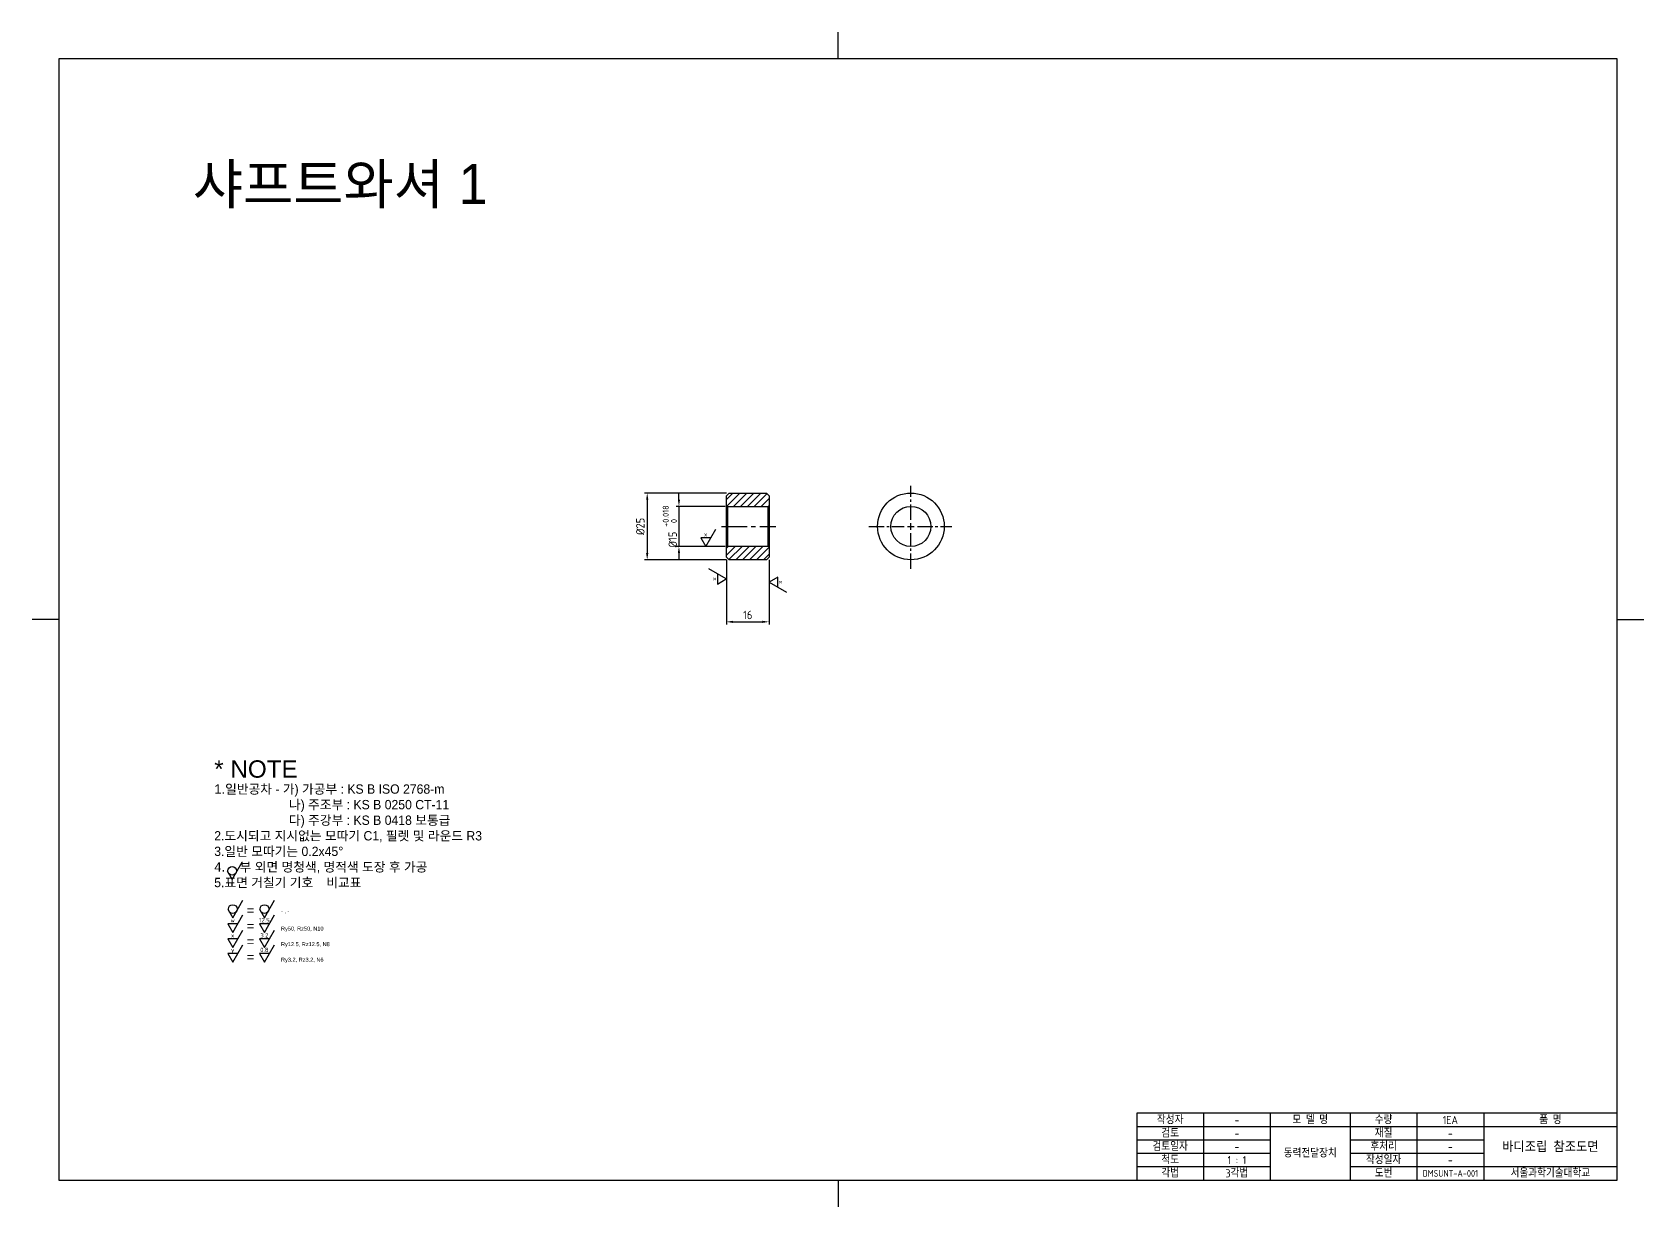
# Model space of a CAD drawing. Header units: millimetres. Extents: x 0 to 1832, y -442 to 895.
# Drawn here: x 0 to 604, y -442 to -2 of the extents above; entities that cross this region are included whole.
import ezdxf
from ezdxf.enums import TextEntityAlignment as Align

# ---------------------------------------------------------------- set-up
doc = ezdxf.new("R2010")
doc.units = ezdxf.units.MM
doc.linetypes.add('CENTER', pattern=[50.8, 31.75, -6.35, 6.35, -6.35])
doc.linetypes.add('CENTER2', pattern=[28.575, 19.05, -3.175, 3.175, -3.175])
for name, color, linetype in [('1점쇄선', 1, 'CENTER'), ('가는선', 1, 'Continuous'), ('문자', 2, 'Continuous'), ('외형선', 3, 'Continuous'), ('윤곽선', 4, 'Continuous'), ('치수문자', 2, 'Continuous')]:
    doc.layers.add(name, color=color, linetype=linetype)
doc.styles.add('Annotative', font='arial.ttf')
doc.styles.get("Standard").update_dxf_attribs({"font": 'ISOCP.SHX', "bigfont": 'WHGTXT.SHX'})
doc.dimstyles.new('KS', dxfattribs={"dimtxt": 3.15, "dimasz": 2.5, "dimexe": 1, "dimexo": 1, "dimgap": 1, "dimtad": 1, "dimzin": 12, "dimdsep": 46, "dimtxsty": 'Standard', "dimcen": 0, "dimclrd": 1, "dimclre": 1, "dimclrt": 2, "dimadec": 0, "dimazin": 0, "dimtfac": 1, "dimtmove": 0, "dimatfit": 3, "dimfxl": 1, "dimarcsym": 0})

# ---------------------------------------------------------------- blocks, each defined once
blk = doc.blocks.new('표면거칠기2')
at = {"layer": '외형선'}
for p, q in [((24.8, 251.6), (32.3, 238.6)), ((32.3, 238.6), (47.3, 264.6))]:
    blk.add_line(p, q, dxfattribs=at)
blk.add_circle((32.3, 251.6), 6.5, dxfattribs=at)
blk = doc.blocks.new('표면거칠기')
at = {"layer": '외형선'}
for p, q in [((7.5, 0), (-7.5, 0)), ((-7.5, 0), (0, -13)), ((0, -13), (15, 13))]:
    blk.add_line(p, q, dxfattribs=at)
blk.add_attdef('표면거칠기', text='', height=6.5).set_placement((0, 0), align=Align.BOTTOM_CENTER)
blk = doc.blocks.new('*U316')
at = {"layer": '1점쇄선', "color": 0, "linetype": 'CENTER2', "ltscale": 0.5, "transparency": 16777216}
blk.add_line((-9.78, 0), (10.52, 0), dxfattribs=at)
blk = doc.blocks.new('*D318')
at = {"layer": 'Defpoints', "color": 0, "transparency": 16777216}
for p in [(261.01, -174.52), (230.33, -199.52), (261.01, -199.52)]:
    blk.add_point(p, dxfattribs=at)
at = {"layer": '외형선', "color": 1, "linetype": 'ByBlock', "lineweight": -2, "transparency": 16777216}
for p, q in [((260.01, -174.52), (229.33, -174.52)), ((230.33, -177.02), (230.33, -197.02)), ((260.01, -199.52), (229.33, -199.52))]:
    blk.add_line(p, q, dxfattribs=at)
at = {"layer": '외형선', "color": 1, "transparency": 16777216}
for points in [[(229.91, -177.02), (230.75, -177.02), (230.33, -174.52)], [(229.91, -197.02), (230.75, -197.02), (230.33, -199.52)]]:
    blk.add_solid(points, dxfattribs=at)
at = {"layer": '외형선', "color": 2, "transparency": 16777216, "insert": (227.75, -187.02), "char_height": 3.15, "attachment_point": 5, "rotation": 90}
blk.add_mtext('%%C25', dxfattribs=at)
blk = doc.blocks.new('*D319')
at = {"layer": 'Defpoints', "color": 0, "transparency": 16777216}
for p in [(260.01, -198.52), (276.01, -198.52), (276.01, -222.77)]:
    blk.add_point(p, dxfattribs=at)
at = {"layer": '외형선', "color": 1, "linetype": 'ByBlock', "lineweight": -2, "transparency": 16777216}
for p, q in [((260.01, -199.52), (260.01, -223.77)), ((276.01, -199.52), (276.01, -223.77)), ((262.51, -222.77), (273.51, -222.77))]:
    blk.add_line(p, q, dxfattribs=at)
at = {"layer": '외형선', "color": 1, "transparency": 16777216}
for points in [[(262.51, -222.36), (262.51, -223.19), (260.01, -222.77)], [(273.51, -222.36), (273.51, -223.19), (276.01, -222.77)]]:
    blk.add_solid(points, dxfattribs=at)
at = {"layer": '외형선', "color": 2, "transparency": 16777216, "insert": (268.01, -220.2), "char_height": 3.15, "attachment_point": 5}
blk.add_mtext('16', dxfattribs=at)
blk = doc.blocks.new('*D320')
at = {"layer": 'Defpoints', "color": 0, "transparency": 16777216}
for p in [(260.51, -179.52), (242.22, -194.52), (260.51, -194.52)]:
    blk.add_point(p, dxfattribs=at)
at = {"layer": '외형선', "color": 1, "linetype": 'ByBlock', "lineweight": -2, "transparency": 16777216}
for p, q in [((242.22, -177.02), (242.22, -174.52)), ((259.51, -179.52), (241.22, -179.52)), ((242.22, -179.52), (242.22, -194.52)), ((259.51, -194.52), (241.22, -194.52)), ((242.22, -197.02), (242.22, -199.52))]:
    blk.add_line(p, q, dxfattribs=at)
at = {"layer": '외형선', "color": 1, "transparency": 16777216}
for points in [[(241.81, -177.02), (242.64, -177.02), (242.22, -179.52)], [(241.81, -197.02), (242.64, -197.02), (242.22, -194.52)]]:
    blk.add_solid(points, dxfattribs=at)
at = {"layer": '외형선', "color": 2, "transparency": 16777216, "insert": (238.81, -187.02), "char_height": 3.15, "attachment_point": 5, "rotation": 90}
blk.add_mtext('%%C15 {\\H0.7x;\\S+0.018^  0;}', dxfattribs=at)
blk = doc.blocks.new('*U324')
at = {"layer": '1점쇄선', "color": 0, "linetype": 'CENTER2', "ltscale": 0.3, "transparency": 16777216}
for p, q in [((0, 2.5), (0, 15.26)), ((-15.72, 0), (-2.5, 0)), ((2.5, 0), (15.4, 0)), ((0, -15.87), (0, -2.5))]:
    blk.add_line(p, q, dxfattribs=at)
at = {"layer": '1점쇄선', "color": 0, "linetype": 'Continuous', "ltscale": 0.3, "transparency": 16777216}
for p, q in [((-1.25, 0), (1.25, 0)), ((0, -1.25), (0, 1.25))]:
    blk.add_line(p, q, dxfattribs=at)

msp = doc.modelspace()

# ---------------------------------------------------------------- hatches: boundary and pattern name
at = {"layer": '외형선'}
h = msp.add_hatch(dxfattribs=at)
h.set_pattern_fill('ANSI31', color=1, scale=0.58)
h.set_pattern_definition([(45, (-3070.161, -441.8944), (-1.3021371, 1.3021371), [])])
h.paths.add_polyline_path([(276.014, -179.518), (276.014, -175.518), (275.014, -174.518), (261.014, -174.518), (260.014, -175.518), (260.014, -179.518)])
h.paths.add_polyline_path([(275.014, -199.518), (276.014, -198.518), (276.014, -194.518), (260.014, -194.518), (260.014, -198.518), (261.014, -199.518)])

# ---------------------------------------------------------------- linework, layer by layer
at = {"layer": '가는선'}
for p, q in [((438.839, -406.894), (438.839, -431.894)), ((463.839, -406.894), (463.839, -431.894)), ((493.839, -406.894), (493.839, -431.894)), ((518.839, -406.894), (518.839, -431.894)), ((543.839, -406.894), (543.839, -431.894)), ((593.839, -411.894), (413.839, -411.894)), ((463.839, -416.894), (413.839, -416.894)), ((463.839, -421.894), (413.839, -421.894)), ((543.839, -416.894), (493.839, -416.894)), ((543.839, -421.894), (493.839, -421.894)), ((463.839, -426.894), (413.839, -426.894)), ((593.839, -426.894), (493.839, -426.894))]:
    msp.add_line(p, q, dxfattribs=at)
at = {"layer": '외형선'}
for p, q in [((301.839, -11.894), (301.839, -1.894)), ((260.014, -175.518), (261.014, -174.518)), ((261.014, -174.518), (275.014, -174.518)), ((275.014, -174.518), (276.014, -175.518)), ((260.014, -198.518), (260.014, -175.518)), ((260.014, -179.518), (276.014, -179.518)), ((260.514, -194.518), (260.514, -179.518)), ((275.514, -179.518), (275.514, -194.518)), ((276.014, -175.518), (276.014, -198.518)), ((276.014, -194.518), (260.014, -194.518)), ((260.014, -198.518), (261.014, -199.518)), ((275.014, -199.518), (276.014, -198.518)), ((275.014, -199.518), (261.014, -199.518)), ((9.839, -221.894), (-0.161, -221.894)), ((593.839, -221.894), (603.839, -221.894)), ((593.839, -406.894), (413.839, -406.894)), ((413.839, -406.894), (413.839, -431.894)), ((301.839, -431.894), (301.839, -441.894))]:
    msp.add_line(p, q, dxfattribs=at)
for radius in [12.5, 7.5]:
    msp.add_circle((329.146, -187.018), radius, dxfattribs=at)
at = {"layer": '윤곽선'}
msp.add_lwpolyline([(9.839, -431.894), (593.839, -431.894), (593.839, -11.894), (9.839, -11.894)], close=True, dxfattribs=at)

# ---------------------------------------------------------------- block references
at = {"layer": '1점쇄선', "linetype": 'CENTER2', "ltscale": 0.3}
msp.add_blockref('*U324', (329.146, -187.018), dxfattribs=at)
at = {"layer": '1점쇄선', "linetype": 'CENTER2', "ltscale": 0.5}
msp.add_blockref('*U316', (268.014, -187.018), dxfattribs=at)
at = {"layer": '치수문자', "xscale": 0.25, "yscale": 0.25, "zscale": 0.25}
for p, values in [((252.243, -191.271), {'표면거칠기': 'x'}), ((74.97, -335.843), {'표면거칠기': 'w'}), ((86.845, -335.843), {'표면거칠기': '12.5'}), ((74.97, -341.516), {'표면거칠기': 'x'}), ((74.97, -346.973), {'표면거칠기': 'y'}), ((86.845, -341.516), {'표면거칠기': '3.2'}), ((86.845, -346.973), {'표면거칠기': '0.8'})]:
    msp.add_blockref('표면거칠기', p, dxfattribs=at).add_auto_attribs(values)
for p, rotation in [((256.646, -206.721), 90), ((279.262, -207.895), 270)]:
    msp.add_blockref('표면거칠기', p, dxfattribs=dict(at, rotation=rotation)).add_auto_attribs({'표면거칠기': 'x'})
for p in [(66.674, -378.931), (66.889, -393.251), (78.764, -393.251)]:
    msp.add_blockref('표면거칠기2', p, dxfattribs=at)

# ---------------------------------------------------------------- texts
at = {"layer": '문자', "attachment_point": 5}
for s, width, insert, char_height in [('작성자', 25, (426.339, -409.394), 3), ('-', 25, (451.339, -409.394), 3), ('모 델 명', 30, (478.839, -409.394), 3), ('수량', 25, (506.339, -409.394), 3), ('1EA', 25, (531.339, -409.394), 3), ('품 명', 50, (568.839, -409.394), 3), ('검토', 25, (426.339, -414.394), 3), ('-', 25, (451.339, -414.394), 3), ('재질', 25, (506.339, -414.394), 3), ('-', 25, (531.339, -414.394), 3), ('검토일자', 25, (426.339, -419.394), 3), ('척도', 25, (426.339, -424.394), 3), ('-', 25, (451.339, -419.394), 3), ('동력전달장치', 30, (478.839, -421.894), 3), ('작성일자', 25, (506.339, -424.394), 3), ('후처리', 25, (506.339, -419.394), 3), ('-', 25, (531.339, -419.394), 3), ('바디조립 참조도면', 50, (568.839, -419.394), 4), ('각법', 25, (426.339, -429.394), 3), ('3각법', 25, (451.339, -429.394), 3), ('1 : 1', 25, (451.339, -424.394), 3), ('도번', 25, (506.339, -429.394), 3), ('DMSUNT-A-001', 25, (531.339, -429.394), 2.5), ('-', 25, (531.339, -424.394), 3), ('서울과학기술대학교', 50, (568.839, -429.394), 3)]:
    msp.add_mtext_dynamic_manual_height_columns(s, width=width, gutter_width=15, heights=[0], dxfattribs=dict(at, insert=insert, char_height=char_height))
at = {"layer": '외형선', "insert": (60.045, -51.264), "char_height": 15, "width": 129.69747, "attachment_point": 1, "style": 'Annotative'}
msp.add_mtext('{\\fGulim|b0|i0|c129|p50;\\C0;\\c16777215;샤프트와셔 1}', dxfattribs=at)
at = {"layer": '치수문자', "attachment_point": 1, "style": 'Annotative'}
for s, insert, char_height, width in [('* NOTE', (68.053, -274.653), 6.5, 36.45384), ('1.{\\fGulim|b0|i0|c129|p50;일반공차 - 가) 가공부 : KS B ISO 2768-m\\P^I^I나) 주조부 : KS B 0250 CT-11\\P^I^I다) 주강부 : KS B 0418 보통급\\P2.도시되고 지시없는 모따기 C1, 필렛 및 라운드 R3\\P3.일반 모따기는 0.2x45}°\\P4.    {\\fGulim|b0|i0|c129|p50;부 외면 명청색, 명적색 도장 후 가공\\P5.표면 거칠기 기호^I비교표}', (68.053, -283.664), 3.5, 236.19745), ('- , -\\P{\\H1.66667x; \\P}Ry50, Rz50, N10\\P{\\H1.33333x; \\P}Ry12.5, Rz12.5, N8\\P{\\H1.33333x;\\P}Ry3.2, Rz3.2, N6', (93.068, -330.268), 1.5, 30.10061)]:
    msp.add_mtext(s, dxfattribs=dict(at, insert=insert, char_height=char_height, width=width))
at = {"layer": '치수문자', "insert": (80.202, -329.081), "char_height": 3.5, "attachment_point": 1, "style": 'Annotative'}
msp.add_mtext_dynamic_manual_height_columns('=\\P=\\P=\\P=', width=4.52297, gutter_width=32.5, heights=[0], dxfattribs=at)

# ---------------------------------------------------------------- dimensions: what is measured, and where the dimension line sits
at = {"layer": '외형선'}
for base, p1, p2, text, override, picture, middle in [((230.329, -199.518), (261.014, -174.518), (261.014, -199.518), '%%C<>', {"dimarcsym": 1}, '*D318', (227.754, -187.018)), ((242.222, -194.518), (260.514, -179.518), (260.514, -194.518), '%%C<> {\\H0.7x;\\S+0.018^  0;}', {"dimtix": 1, "dimarcsym": 1}, '*D320', (238.814, -187.018))]:
    dim = msp.add_linear_dim(base=base, p1=p1, p2=p2, angle=90, text=text, dimstyle='KS', override=override, dxfattribs=at)
    dim.commit()
    dim.dimension.update_dxf_attribs({"geometry": picture, "text_midpoint": middle})
dim = msp.add_linear_dim(base=(276.014, -222.773), p1=(260.014, -198.518), p2=(276.014, -198.518), dimstyle='KS', override={"dimarcsym": 1}, dxfattribs=at)
dim.commit()
dim.dimension.update_dxf_attribs({"geometry": '*D319', "text_midpoint": (268.014, -220.198)})

doc.saveas('drawing.dxf')
